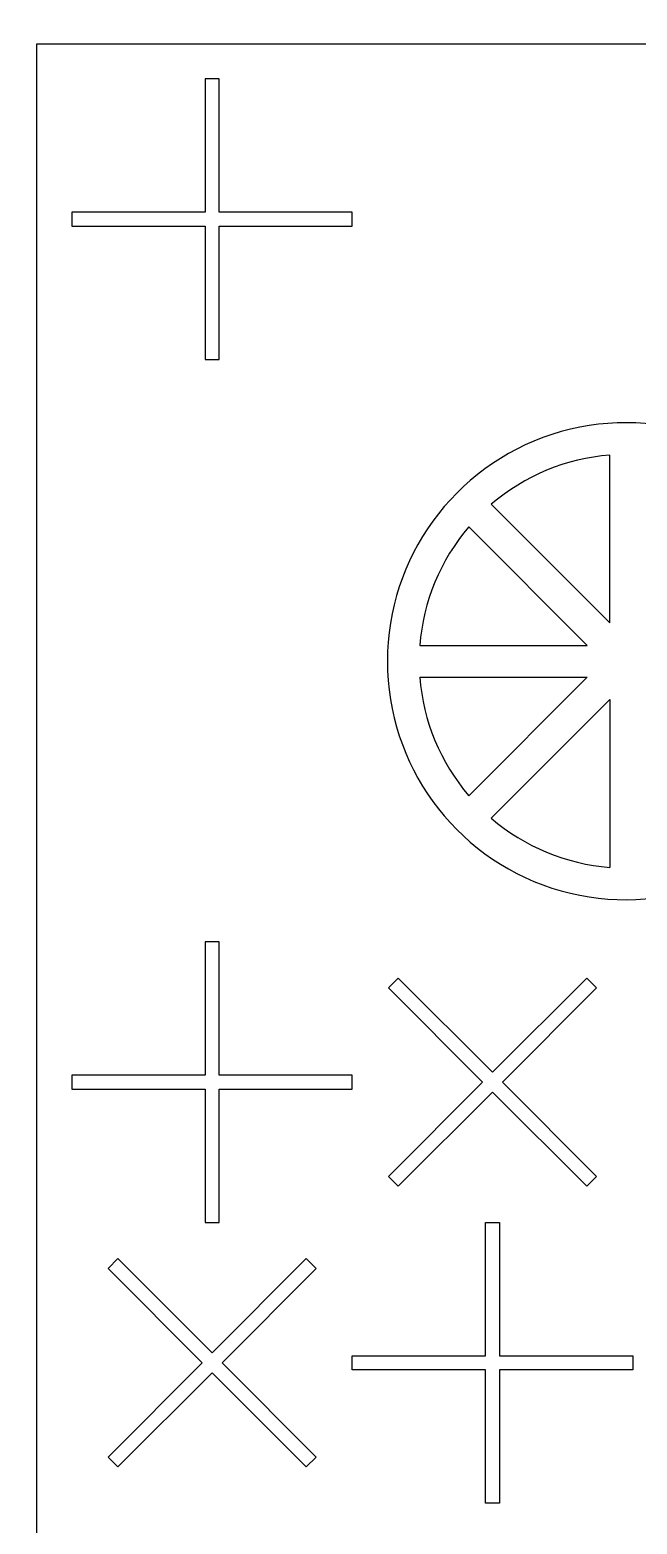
# Model space of a CAD drawing. Header units: inches. Extents: x -271009 to 5700, y -37000 to 38138.
# Drawn here: x -136140 to -133941, y -14032 to -8627 of the extents above; entities that cross this region are included whole.
import ezdxf

# ---------------------------------------------------------------- set-up
doc = ezdxf.new("R2010")
doc.units = ezdxf.units.IN
doc.header["$MEASUREMENT"] = 0

msp = doc.modelspace()

# ---------------------------------------------------------------- linework, layer by layer
for p, q in [((-135454.5, -8805.1), (-135505.3, -8805.1)), ((-135505.3, -8805.1), (-135505.3, -9287.2)), ((-135454.5, -9287.2), (-135454.5, -8805.1)), ((-135505.3, -9287.2), (-135987.4, -9287.2)), ((-135987.4, -9287.2), (-135987.4, -9338)), ((-134972.4, -9287.2), (-135454.5, -9287.2)), ((-134972.4, -9338), (-134972.4, -9287.2)), ((-135987.4, -9338), (-135505.3, -9338)), ((-135505.3, -9338), (-135505.3, -9820.1)), ((-135454.5, -9820.1), (-135454.5, -9338)), ((-135454.5, -9338), (-134972.4, -9338)), ((-135505.3, -9820.1), (-135454.5, -9820.1)), ((-134040.3, -10772.4), (-134040.3, -10165.7)), ((-134469.2, -10343.4), (-134040.3, -10772.4)), ((-134550.6, -10424.8), (-134121.6, -10853.7)), ((-134728.3, -10853.7), (-134121.6, -10853.7)), ((-134728.3, -10968.8), (-134121.6, -10968.8)), ((-134550.6, -11397.7), (-134121.6, -10968.8)), ((-134469.2, -11479.1), (-134040.3, -11050.1)), ((-134040.3, -11050.1), (-134040.3, -11656.8)), ((-135454.5, -11926.2), (-135505.3, -11926.2)), ((-135505.3, -11926.2), (-135505.3, -12408.4)), ((-135454.5, -12408.4), (-135454.5, -11926.2)), ((-134805.8, -12057), (-134841.7, -12092.8)), ((-134841.7, -12092.8), (-134500.8, -12433.7)), ((-134464.9, -12397.9), (-134805.8, -12057)), ((-134124, -12057), (-134464.9, -12397.9)), ((-134429, -12433.7), (-134088.1, -12092.8)), ((-134088.1, -12092.8), (-134124, -12057)), ((-135505.3, -12408.4), (-135987.4, -12408.4)), ((-135987.4, -12408.4), (-135987.4, -12459.1)), ((-134972.4, -12408.4), (-135454.5, -12408.4)), ((-134972.4, -12459.1), (-134972.4, -12408.4)), ((-135987.4, -12459.1), (-135505.3, -12459.1)), ((-135505.3, -12459.1), (-135505.3, -12941.2)), ((-135454.5, -12941.2), (-135454.5, -12459.1)), ((-135454.5, -12459.1), (-134972.4, -12459.1)), ((-134500.8, -12433.7), (-134841.7, -12774.7)), ((-134805.8, -12810.5), (-134464.9, -12469.6)), ((-134464.9, -12469.6), (-134124, -12810.5)), ((-134088.1, -12774.7), (-134429, -12433.7)), ((-134841.7, -12774.7), (-134805.8, -12810.5)), ((-134124, -12810.5), (-134088.1, -12774.7)), ((-135505.3, -12941.2), (-135454.5, -12941.2)), ((-134490.3, -13423.4), (-134490.3, -12941.2)), ((-134490.3, -12941.2), (-134439.5, -12941.2)), ((-134439.5, -12941.2), (-134439.5, -13423.4)), ((-135856.7, -13107.8), (-135820.8, -13072)), ((-135820.8, -13072), (-135479.9, -13412.9)), ((-135479.9, -13412.9), (-135139, -13072)), ((-135139, -13072), (-135103.1, -13107.8)), ((-135515.8, -13448.7), (-135856.7, -13107.8)), ((-135103.1, -13107.8), (-135444, -13448.7)), ((-135856.7, -13789.7), (-135515.8, -13448.7)), ((-135444, -13448.7), (-135103.1, -13789.7)), ((-134972.4, -13423.4), (-134490.3, -13423.4)), ((-134972.4, -13474.1), (-134972.4, -13423.4)), ((-134439.5, -13423.4), (-133957.4, -13423.4)), ((-133957.4, -13423.4), (-133957.4, -13474.1)), ((-135479.9, -13484.6), (-135820.8, -13825.5)), ((-135139, -13825.5), (-135479.9, -13484.6)), ((-134490.3, -13474.1), (-134972.4, -13474.1)), ((-134490.3, -13956.2), (-134490.3, -13474.1)), ((-133957.4, -13474.1), (-134439.5, -13474.1)), ((-134439.5, -13474.1), (-134439.5, -13956.2)), ((-135820.8, -13825.5), (-135856.7, -13789.7)), ((-135103.1, -13789.7), (-135139, -13825.5)), ((-134439.5, -13956.2), (-134490.3, -13956.2))]:
    msp.add_line(p, q)
msp.add_lwpolyline([(-137000, 35000, 6), (-113000, 35000)], format="xyb", close=True)
msp.add_lwpolyline([(-125050.8, -17204.2), (-136114.2, -17204.2), (-136114.2, -8678.2), (-125050.8, -8678.2)], close=True)
for radius, start, end in [(862.7, 36.0319, 323.9681), (747.7, 94.4117, 130.5883), (747.7, 139.4117, 175.5883), (747.7, 184.4117, 220.5883), (747.7, 229.4117, 265.5883)]:
    msp.add_arc((-133982.7, -10911.3), radius, start, end)

doc.saveas('drawing.dxf')
